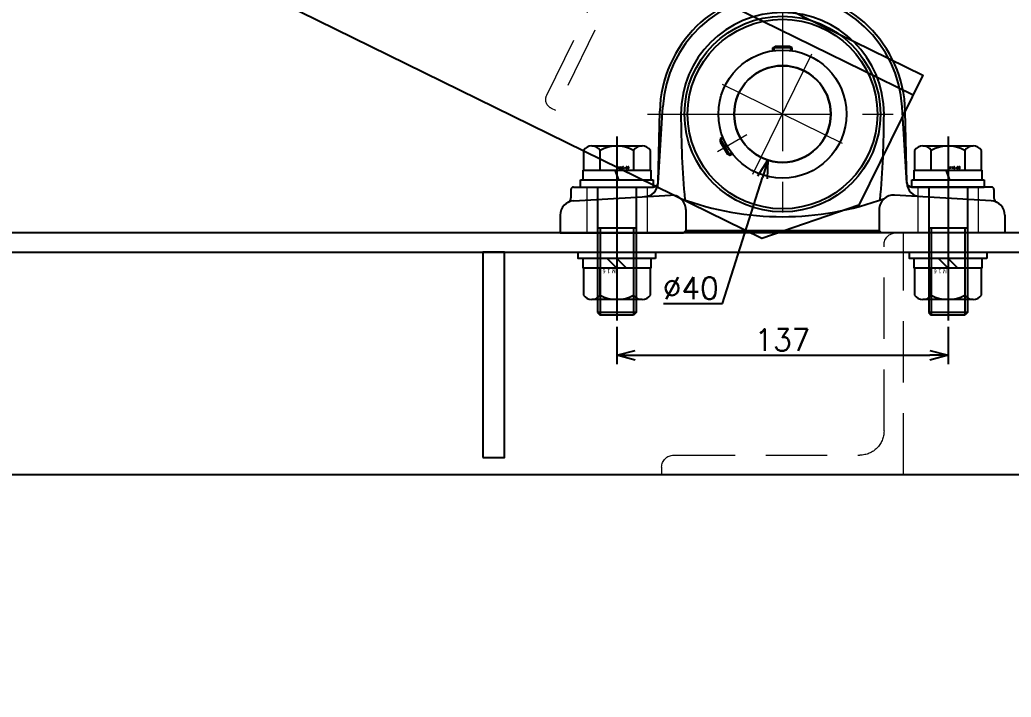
# Model space of a CAD drawing. Header units: millimetres. Extents: x -8731 to 85711, y -14522 to 31379.
# Drawn here: x 5265.1 to 5675.2, y 6919.2 to 7199.6 of the extents above; entities that cross this region are included whole.
import ezdxf
from ezdxf import colors
from ezdxf.entities.mleader import LeaderData, LeaderLine
from ezdxf.enums import TextEntityAlignment as Align
from ezdxf.math import Vec2, Vec3

# ---------------------------------------------------------------- set-up
doc = ezdxf.new("R2010")
doc.units = ezdxf.units.MM
doc.header["$LTSCALE"] = 4
doc.header["$PDMODE"] = 99
doc.header["$PDSIZE"] = 1
doc.linetypes.add('CENTER2', pattern=[28.575, 19.05, -3.175, 3.175, -3.175])
doc.linetypes.add('HIDDEN', pattern=[9.525, 6.35, -3.175])
for name, color, linetype, lineweight in [('04_HIDDEN', 2, 'HIDDEN', 13), ('05_CENTER', 4, 'CENTER2', 13), ('08_DIM', 3, 'Continuous', 13)]:
    doc.layers.add(name, color=color, linetype=linetype, lineweight=lineweight)
doc.layers.add('10_DRAFT', color=8, linetype='Continuous', lineweight=0, plot=False)
doc.styles.add('KANJI0', font='txt.shx', dxfattribs={"width": 0.9, "height": 30, "bigfont": 'bigfont'})
doc.styles.add('KSS_TXT', font='txt.shx', dxfattribs={"bigfont": 'extfont2.shx'})
doc.styles.get("Standard").update_dxf_attribs({"font": 'txt.shx', "bigfont": 'extfont2.shx'})
doc.dimstyles.new('KSS_DIM', dxfattribs={"dimscale": 3, "dimtxt": 3, "dimasz": 2.5, "dimexe": 1.25, "dimexo": 0.625, "dimtad": 1, "dimdsep": 46, "dimtxsty": 'KSS_TXT', "dimblk": 'OPEN30', "dimcen": 0, "dimazin": 2, "dimtfac": 0.75, "dimtmove": 0, "dimatfit": 3, "dimldrblk": 'OPEN30', "dimfxl": 1, "dimtolj": 1, "dimarcsym": 0})
doc.dimstyles.new('KSS_DIM$3', dxfattribs={"dimscale": 3, "dimtxt": 3, "dimasz": 2.5, "dimexe": 1.25, "dimexo": 0.625, "dimtad": 1, "dimtih": 1, "dimtoh": 1, "dimdsep": 46, "dimtxsty": 'KSS_TXT', "dimblk": 'OPEN30', "dimcen": 0, "dimazin": 2, "dimtfac": 0.75, "dimtofl": 0, "dimtmove": 0, "dimatfit": 3, "dimldrblk": 'OPEN30', "dimfxl": 1, "dimtolj": 1, "dimarcsym": 0})

# ---------------------------------------------------------------- blocks, each defined once
blk = doc.blocks.new('M16Nza_1_1_1')
at = {"color": 0}
for p, q in [((-13.85, 17.74), (-13.85, 6.6)), ((-10.39, 19.6), (10.39, 19.6)), ((-6.92, 6.6), (-6.92, 17.74)), ((6.93, 17.74), (6.93, 6.6)), ((13.85, 6.6), (13.85, 17.74)), ((-14, 2.6), (-14, 6.6)), ((-14, 6.6), (14, 6.6)), ((-4, 6.6), (0, 2.6)), ((0, 6.6), (4, 2.6)), ((14, 6.6), (14, 2.6))]:
    blk.add_line(p, q, dxfattribs=at)
at = {"color": 0, "linetype": 'CENTER2'}
blk.add_line((0, 0), (0, 19.6), dxfattribs=at)
at = {"color": 0}
blk.add_lwpolyline([(-16, 2.6), (16, 2.6), (16, 0), (-16, 0)], close=True, dxfattribs=at)
for centre, radius, start, end in [((-10.39, 15.44), 4.16, 33.626, 146.374), ((0, 5.75), 13.85, 60, 120), ((10.39, 15.44), 4.16, 33.626, 146.374)]:
    blk.add_arc(centre, radius, start, end, dxfattribs=at)
at = {"layer": '10_DRAFT', "style": 'KANJI0', "width": 0.82}
blk.add_text('Ｍ１６', height=1.714, dxfattribs=at).set_placement((0.41, 6.78))
blk = doc.blocks.new('A$C5136444F_1_1_1')
at = {"color": 0, "linetype": 'CENTER2'}
blk.add_line((0, 20.91), (0, -56), dxfattribs=at)
at = {"color": 0}
for p, q in [((-10.39, 17), (10.39, 17)), ((-13.85, 15.14), (-13.85, 7)), ((-6.92, 7), (-6.92, 15.14)), ((6.92, 15.14), (6.92, 7)), ((13.85, 7), (13.85, 15.14)), ((-14, 3), (-14, 7)), ((-14, 7), (14, 7)), ((0.73, 3), (-0.73, 7)), ((14, 7), (14, 3)), ((-15, 0), (-15, 3)), ((-15, 3), (15, 3)), ((-15, 0), (15, 0)), ((-8, 0), (-8, -51.92)), ((8, 0), (8, -51.92)), ((15, 3), (15, 0)), ((8, -17), (-8, -17)), ((-6.92, -17), (-6.92, -53)), ((6.92, -17), (6.92, -53)), ((8, -51.92), (-8, -51.92)), ((-8, -51.92), (-6.92, -53)), ((6.92, -53), (-6.92, -53)), ((8, -51.92), (6.92, -53))]:
    blk.add_line(p, q, dxfattribs=at)
for centre, radius, start, end in [((-10.39, 12.84), 4.16, 33.626, 146.374), ((0, 3.15), 13.85, 60, 120), ((10.39, 12.84), 4.16, 33.626, 146.374)]:
    blk.add_arc(centre, radius, start, end, dxfattribs=at)
at = {"layer": '10_DRAFT', "style": 'KANJI0', "width": 0.82}
blk.add_text('M16x60', height=1, dxfattribs=at).set_placement((0.41, 7.48))
blk = doc.blocks.new('MUCAP208Ja_1_1')
at = {"color": 0}
for p, q in [((-3.3, 105.8), (-2.4, 108.5)), ((-2.4, 108.5), (2.4, 108.5)), ((3.3, 105.8), (2.4, 108.5)), ((-3.3, 105.8), (3.3, 105.8)), ((-2.8, 104.05), (2.8, 104.05)), ((-4.04, 100.37), (-4.04, 101.63)), ((3.03, 100), (-3.03, 100)), ((-2.02, 101.63), (-2.02, 100.37)), ((2.02, 101.63), (2.02, 100.37)), ((4.04, 101.63), (4.04, 100.37)), ((-4, 76.6), (-2.96, 77.2)), ((4, 76.6), (-4, 76.6)), ((-4, 75.4), (-4, 76.6)), ((-3.45, 75.47), (-3.45, 76.92)), ((2.96, 77.2), (-2.96, 77.2)), ((4, 76.6), (2.96, 77.2)), ((3.45, 75.47), (3.45, 76.92)), ((4, 75.4), (4, 76.6)), ((-51.46, 20.95), (-50.79, 50.36)), ((-51.4, 20.65), (-49.5, 52.18)), ((51.4, 20.65), (49.5, 52.18)), ((51.46, 20.95), (50.79, 50.36)), ((-24.69, 39.57), (-25.73, 38.96)), ((-24.48, 39.05), (-25.73, 38.33)), ((-25.73, 38.96), (-21.73, 32.04)), ((-25.73, 38.96), (-25.73, 37.76)), ((-25.73, 37.76), (-22.77, 32.64)), ((-21.03, 33.07), (-22.28, 32.35)), ((-21.73, 32.04), (-22.77, 32.64)), ((-20.69, 32.64), (-21.73, 32.04)), ((-87.5, 18), (-87.5, 14.53)), ((-86.5, 19), (-53.46, 19)), ((86.5, 19), (53.46, 19)), ((87.5, 18), (87.5, 14.53)), ((-86.35, 13.33), (-46.35, 15.63)), ((86.35, 13.33), (46.35, 15.63)), ((-40, 9.64), (-40, 1)), ((40, 9.64), (40, 1)), ((-92, 7.34), (-92, 0)), ((92, 7.34), (92, 0)), ((-92, 0), (-41, 0)), ((-41, 0), (-40, 1)), ((-40, 1), (40, 1)), ((41, 0), (40, 1)), ((92, 0), (41, 0))]:
    blk.add_line(p, q, dxfattribs=at)
for radius in [40.5, 39.25, 26.5, 20]:
    blk.add_circle((0, 49.2), radius, dxfattribs=at)
for centre, radius, start, end in [((0, 107.01), 1.59, 69.555, 110.445), ((0, 105.8), 3.3, 180, 208.0616), ((-8.79, 104.42), 6, 336.1715, 353.8983), ((-3.62, 103.87), 0.8, 353.8983, 28.0616), ((3.62, 103.87), 0.8, 151.9384, 186.1017), ((8.79, 104.42), 6, 186.1017, 203.8285), ((0, 105.8), 3.3, 331.9384, 0), ((0, 49.2), 50.8, 1.3029, 178.6971), ((0, 49.2), 49.59, 3.4463, 176.5537), ((-3.03, 100.44), 1.56, 49.7398, 130.2602), ((-3.03, 101.56), 1.56, 229.7398, 310.2602), ((0, 96.3), 5.7, 69.2291, 110.7709), ((0, 105.7), 5.7, 249.2291, 290.7709), ((3.03, 100.44), 1.56, 49.7398, 130.2602), ((3.03, 101.56), 1.56, 229.7398, 310.2602), ((0, 49.2), 42, 0, 180), ((350.17, 49.2), 392.17, 180, 185.2027), ((-350.17, 49.2), 392.17, 354.7973, 0), ((-57.39, 21.01), 6, 273.3019, 356.5537), ((-53.46, 21), 2, 270, 358.6971), ((57.39, 21.01), 6, 183.4463, 266.6981), ((53.46, 21), 2, 181.3029, 270), ((-86.5, 18), 1, 90, 180), ((86.5, 18), 1, 0, 90), ((-86, 7.34), 6, 93.3019, 180), ((-89.5, 14.53), 2, 295.9445, 0), ((-46, 9.64), 6, 0, 93.3019), ((0, 127.7), 121, 249.5768, 290.4232), ((46, 9.64), 6, 86.6981, 180), ((86, 7.34), 6, 0, 86.6981), ((89.5, 14.53), 2, 180, 244.0555)]:
    blk.add_arc(centre, radius, start, end, dxfattribs=at)
at = {"layer": '04_HIDDEN', "color": 0}
for p, q in [((-81, 19), (-81, 0)), ((-56, 19), (-56, 0)), ((56, 19), (56, 0)), ((81, 19), (81, 0))]:
    blk.add_line(p, q, dxfattribs=at)
at = {"layer": '05_CENTER', "color": 0}
for p, q in [((0, 109.99), (0, 0)), ((-55.81, 49.2), (55.81, 49.2)), ((-26.85, 33.7), (-14.72, 40.7)), ((-68.5, 24), (-68.5, -4.98)), ((68.5, 24), (68.5, -4.98))]:
    blk.add_line(p, q, dxfattribs=at)
blk = doc.blocks.new('A$C3B8279DF_1_1')
at = {"color": 0}
for p, q in [((0, 0), (0, -75)), ((0, 0), (75, 0)), ((75, -2), (75, 0)), ((14.5, -6), (71, -6)), ((6, -71), (6, -14.5)), ((2, -75), (0, -75))]:
    blk.add_line(p, q, dxfattribs=at)
for centre, radius, start, end in [((71, -2), 4, 270, 0), ((14.5, -14.5), 8.5, 90, 180), ((2, -71), 4, 270, 0)]:
    blk.add_arc(centre, radius, start, end, dxfattribs=at)
blk = doc.blocks.new('A$C1FC96EE0_1_1_1')
at = {"color": 0}
blk.add_line((-36, 423.13), (-36, -15), dxfattribs=at)
blk.add_lwpolyline([(-45, 427.5), (-45, -15), (15, -15), (45, 15), (45, 383.75)], dxfattribs=at)
blk.add_circle((-5, 30), 20, dxfattribs=at)
at = {"layer": '05_CENTER'}
for p, q in [((-5, 2.3), (-5, 57.7)), ((22.7, 30), (-32.7, 30))]:
    blk.add_line(p, q, dxfattribs=at)
at = {"layer": '04_HIDDEN', "rotation": 90}
blk.add_blockref('A$C3B8279DF_1_1', (-40, 115), dxfattribs=at)
blk = doc.blocks.new('A$C7EF059D2_1_1')
at = {"xscale": -1, "rotation": 333.8546570015429}
blk.add_blockref('A$C1FC96EE0_1_1_1', (31.49, -93.23), dxfattribs=at)
at = {"color": 4, "rotation": 270}
blk.add_blockref('MUCAP208Ja_1_1', (0, -68.5), dxfattribs=at)
for name, p, rotation in [('A$C5136444F_1_1_1', (19, 0), 270), ('M16Nza_1_1_1', (-8, 0), 90), ('A$C5136444F_1_1_1', (19, -137), 270), ('M16Nza_1_1_1', (-8, -137), 90)]:
    blk.add_blockref(name, p, dxfattribs=dict(rotation=rotation))
blk = doc.blocks.new('_Open30')
at = {"color": 0, "linetype": 'ByBlock', "lineweight": -2}
for p, q in [((-1, 0.268), (0, 0)), ((0, 0), (-1, -0.268)), ((0, 0), (-1, 0))]:
    blk.add_line(p, q, dxfattribs=at)
blk = doc.blocks.new('A$C448B04A9_1_1_1')
at = {"color": 0}
for p, q in [((3, 100), (0, 100)), ((0, 0), (0, 100)), ((8, 18), (8, 95)), ((95, 8), (18, 8)), ((0, 0), (100, 0)), ((100, 3), (100, 0))]:
    blk.add_line(p, q, dxfattribs=at)
for centre, radius, start, end in [((3, 95), 5, 0, 90), ((18, 18), 10, 180, 270), ((95, 3), 5, 0, 90)]:
    blk.add_arc(centre, radius, start, end, dxfattribs=at)
blk = doc.blocks.new('A$C2B5B3F11_1_1_1')
at = {"color": 0}
blk.add_line((50, -858), (2550, -858), dxfattribs=at)
for points in [[(50, -950), (2550, -950), (2550, -850), (50, -850)], [(266, -943), (275, -943), (275, -858), (266, -858)]]:
    blk.add_lwpolyline(points, close=True, dxfattribs=at)
at = {"layer": '05_CENTER'}
for p, q in [((321.5, -868.96), (321.5, -839.35)), ((458.5, -868.96), (458.5, -839.35))]:
    blk.add_line(p, q, dxfattribs=at)
at = {"layer": '04_HIDDEN', "xscale": -1}
blk.add_blockref('A$C448B04A9_1_1_1', (440, -950), dxfattribs=at)
blk = doc.blocks.new('AM_BALLOON1')
at = {"transparency": 16777216}
blk.add_circle((0, 0), 5, dxfattribs=at)
blk.add_attdef('B_NUMBER', text='', height=3, dxfattribs=at).set_placement((0, 0), align=Align.MIDDLE_CENTER)
blk = doc.blocks.new('_OPEN')
at = {"color": 0, "linetype": 'ByBlock'}
for p, q in [((-1, 0.167), (0, 0)), ((0, 0), (-1, -0.167)), ((0, 0), (-1, 0))]:
    blk.add_line(p, q, dxfattribs=at)
blk = doc.blocks.new('*D4561')
at = {"color": 0, "lineweight": -2, "transparency": 16777216}
for p, q in [((5555.8, 7082.11), (5572.33, 7134.35)), ((5531.43, 7082.11), (5555.8, 7082.11))]:
    blk.add_line(p, q, dxfattribs=at)
at = {"layer": 'Defpoints', "color": 0, "transparency": 16777216}
for p in [(5586.66, 7179.64), (5574.59, 7141.5)]:
    blk.add_point(p, dxfattribs=at)
at = {"color": 0, "lineweight": -2, "transparency": 16777216, "xscale": 7.5, "yscale": 7.5, "zscale": 7.5, "rotation": 72.44389308384488}
blk.add_blockref('_Open30', (5574.59, 7141.5), dxfattribs=at)
at = {"color": 0, "transparency": 16777216, "insert": (5542.68, 7088.49), "char_height": 9, "attachment_point": 5, "style": 'KSS_TXT'}
blk.add_mtext('\\A1;%%C40', dxfattribs=at)
blk = doc.blocks.new('*D4562')
at = {"color": 0, "lineweight": -2, "transparency": 16777216}
for p, q in [((5512.12, 7072.49), (5512.12, 7056.97)), ((5649.12, 7072.49), (5649.12, 7056.97)), ((5519.62, 7060.72), (5641.62, 7060.72))]:
    blk.add_line(p, q, dxfattribs=at)
at = {"layer": 'Defpoints', "color": 0, "transparency": 16777216}
for p in [(5512.12, 7074.37), (5649.12, 7074.37), (5649.12, 7060.72)]:
    blk.add_point(p, dxfattribs=at)
at = {"color": 0, "lineweight": -2, "transparency": 16777216, "xscale": 7.5, "yscale": 7.5, "zscale": 7.5, "rotation": 180}
blk.add_blockref('_Open30', (5512.12, 7060.72), dxfattribs=at)
at = {"color": 0, "lineweight": -2, "transparency": 16777216, "xscale": 7.5, "yscale": 7.5, "zscale": 7.5}
blk.add_blockref('_Open30', (5649.12, 7060.72), dxfattribs=at)
at = {"color": 0, "transparency": 16777216, "insert": (5580.62, 7067.09), "char_height": 9, "attachment_point": 5, "style": 'KSS_TXT'}
blk.add_mtext('\\A1;137', dxfattribs=at)

msp = doc.modelspace()

# ---------------------------------------------------------------- block references
msp.add_blockref('A$C2B5B3F11_1_1_1', (5190.6226, 7961.36791))
at = {"rotation": 90}
msp.add_blockref('A$C7EF059D2_1_1', (5512.1226, 7111.36791), dxfattribs=at)

# ---------------------------------------------------------------- dimensions: what is measured, and where the dimension line sits
dim = msp.add_diameter_dim_2p(p1=(5586.65539, 7179.63635), p2=(5574.58981, 7141.49947), dimstyle='KSS_DIM$3', override={"dimpost": '%%C<>'})
dim.commit()
dim.dimension.update_dxf_attribs({"geometry": '*D4561', "text_midpoint": (5542.67624, 7082.11259), "dimtype": 163})
dim = msp.add_linear_dim(base=(5649.1226, 7060.71747), p1=(5512.1226, 7074.36791), p2=(5649.1226, 7074.36791), dimstyle='KSS_DIM')
dim.commit()
dim.dimension.update_dxf_attribs({"geometry": '*D4562', "text_midpoint": (5580.6226, 7067.09247)})

# ---------------------------------------------------------------- leaders
at = {"layer": '08_DIM'}
ml = msp.add_multileader_block('Standard', dxfattribs=at)
ml.set_content('AM_BALLOON1', color=256, scale=15)
ml.set_attribute('B_NUMBER', 'AU', width=0)
ml.set_leader_properties(color=256, linetype='ByLayer', lineweight=-1)
ml.set_arrow_properties(name='OPEN')
ml.build(insert=Vec2(0, 0))
ml.multileader.update_dxf_attribs({"leader_type": 0, "has_dogleg": 0, "text_right_attachment_type": 6, "dogleg_length": 0, "arrow_head_size": 30, "scale": 15, "block_connection_type": 1})
ctx = ml.context
ctx.base_point, ctx.scale, ctx.char_height, ctx.arrow_head_size, ctx.landing_gap_size, ctx.plane_origin = Vec3(5844.83769, 21132.80583), 15, 60, 30, 30, Vec3(5844.83769, 21132.80583)
ctx.right_attachment, ctx.attachment_type = 6, 1
notes = []
notes.append((ctx, [(0, (0, 0, 0), (0, 0), (1, 0), 1, [])]))
ctx.block.insert = Vec3(5844.83769, 21132.80583)
ml = msp.add_multileader_block('Standard', dxfattribs=at)
ml.set_content('AM_BALLOON1', color=256, scale=15)
ml.set_attribute('B_NUMBER', 'AF', width=0)
ml.set_leader_properties(color=256, linetype='ByLayer', lineweight=-1)
ml.set_arrow_properties(name='OPEN')
ml.build(insert=Vec2(0, 0))
ml.multileader.update_dxf_attribs({"leader_type": 0, "has_dogleg": 0, "text_right_attachment_type": 6, "dogleg_length": 0, "arrow_head_size": 30, "scale": 15, "block_connection_type": 1})
ctx = ml.context
ctx.base_point, ctx.scale, ctx.char_height, ctx.arrow_head_size, ctx.landing_gap_size, ctx.plane_origin = Vec3(8262.14661, 16915.24927), 15, 60, 30, 30, Vec3(8262.14661, 16915.24927)
ctx.right_attachment, ctx.attachment_type = 6, 1
notes.append((ctx, [(0, (0, 0, 0), (0, 0), (1, 0), 1, [])]))
ctx.block.insert = Vec3(8262.14661, 16915.24927)
ml = msp.add_multileader_block('Standard', dxfattribs=at)
ml.set_content('AM_BALLOON1', color=256, scale=15)
ml.set_attribute('B_NUMBER', 'AO', width=0)
ml.set_leader_properties(color=256, linetype='ByLayer', lineweight=-1)
ml.set_arrow_properties(name='OPEN')
ml.build(insert=Vec2(0, 0))
ml.multileader.update_dxf_attribs({"leader_type": 0, "has_dogleg": 0, "text_right_attachment_type": 6, "dogleg_length": 0, "arrow_head_size": 30, "scale": 15, "block_connection_type": 1})
ctx = ml.context
ctx.base_point, ctx.scale, ctx.char_height, ctx.arrow_head_size, ctx.landing_gap_size, ctx.plane_origin = Vec3(11532.59715, 15665.61266), 15, 60, 30, 30, Vec3(11532.59715, 15665.61266)
ctx.right_attachment, ctx.attachment_type = 6, 1
notes.append((ctx, [(0, (0, 0, 0), (0, 0), (1, 0), 1, [])]))
ctx.block.insert = Vec3(11532.59715, 15665.61266)
ml = msp.add_multileader_block('Standard', dxfattribs=at)
ml.set_content('AM_BALLOON1', color=256, scale=15)
ml.set_attribute('B_NUMBER', 'D', width=0)
ml.set_leader_properties(color=256, linetype='ByLayer', lineweight=-1)
ml.set_arrow_properties(name='OPEN')
ml.build(insert=Vec2(0, 0))
ml.multileader.update_dxf_attribs({"leader_type": 0, "has_dogleg": 0, "text_right_attachment_type": 6, "dogleg_length": 0, "arrow_head_size": 30, "scale": 15, "block_connection_type": 1})
ctx = ml.context
ctx.base_point, ctx.scale, ctx.char_height, ctx.arrow_head_size, ctx.landing_gap_size, ctx.plane_origin = Vec3(9708.75838, 15394.05003), 15, 60, 30, 30, Vec3(9708.75838, 15394.05003)
ctx.right_attachment, ctx.attachment_type = 6, 1
notes.append((ctx, [(0, (0, 0, 0), (0, 0), (1, 0), 1, [])]))
ctx.block.insert = Vec3(9708.75838, 15394.05003)
ml = msp.add_multileader_block('Standard', dxfattribs=at)
ml.set_content('AM_BALLOON1', color=256, scale=15)
ml.set_attribute('B_NUMBER', 'A', width=0)
ml.set_leader_properties(color=256, linetype='ByLayer', lineweight=-1)
ml.set_arrow_properties(name='OPEN')
ml.build(insert=Vec2(0, 0))
ml.multileader.update_dxf_attribs({"leader_type": 0, "has_dogleg": 0, "text_right_attachment_type": 6, "dogleg_length": 0, "arrow_head_size": 30, "scale": 15, "block_connection_type": 1})
ctx = ml.context
ctx.base_point, ctx.scale, ctx.char_height, ctx.arrow_head_size, ctx.landing_gap_size, ctx.plane_origin = Vec3(13148.43876, 15210.37146), 15, 60, 30, 30, Vec3(13148.43876, 15210.37146)
ctx.right_attachment, ctx.attachment_type = 6, 1
notes.append((ctx, [(0, (0, 0, 0), (0, 0), (1, 0), 1, [])]))
ctx.block.insert = Vec3(13148.43876, 15210.37146)
ml = msp.add_multileader_block('Standard', dxfattribs=at)
ml.set_content('AM_BALLOON1', color=256, scale=15)
ml.set_attribute('B_NUMBER', 'B', width=0)
ml.set_leader_properties(color=256, linetype='ByLayer', lineweight=-1)
ml.set_arrow_properties(name='OPEN')
ml.build(insert=Vec2(0, 0))
ml.multileader.update_dxf_attribs({"leader_type": 0, "has_dogleg": 0, "text_right_attachment_type": 6, "dogleg_length": 0, "arrow_head_size": 30, "scale": 15, "block_connection_type": 1})
ctx = ml.context
ctx.base_point, ctx.scale, ctx.char_height, ctx.arrow_head_size, ctx.landing_gap_size, ctx.plane_origin = Vec3(13018.80587, 15068.9297), 15, 60, 30, 30, Vec3(13018.80587, 15068.9297)
ctx.right_attachment, ctx.attachment_type = 6, 1
notes.append((ctx, [(0, (0, 0, 0), (0, 0), (1, 0), 1, [])]))
ctx.block.insert = Vec3(13018.80587, 15068.9297)
ml = msp.add_multileader_block('Standard', dxfattribs=at)
ml.set_content('AM_BALLOON1', color=256, scale=15)
ml.set_attribute('B_NUMBER', 'C', width=0)
ml.set_leader_properties(color=256, linetype='ByLayer', lineweight=-1)
ml.set_arrow_properties(name='OPEN')
ml.build(insert=Vec2(0, 0))
ml.multileader.update_dxf_attribs({"leader_type": 0, "has_dogleg": 0, "text_right_attachment_type": 6, "dogleg_length": 0, "arrow_head_size": 30, "scale": 15, "block_connection_type": 1})
ctx = ml.context
ctx.base_point, ctx.scale, ctx.char_height, ctx.arrow_head_size, ctx.landing_gap_size, ctx.plane_origin = Vec3(13161.52102, 14919.16787), 15, 60, 30, 30, Vec3(13161.52102, 14919.16787)
ctx.right_attachment, ctx.attachment_type = 6, 1
notes.append((ctx, [(0, (0, 0, 0), (0, 0), (1, 0), 1, [])]))
ctx.block.insert = Vec3(13161.52102, 14919.16787)
at = {"layer": '08_DIM', "color": 4}
ml = msp.add_multileader_mtext('Standard', dxfattribs=at)
ml.set_content('濾布(市販品)\\P長さ：5440mm､幅：1900mm -1個', color=4)
ml.set_leader_properties()
ml.set_arrow_properties(name='OPEN30')
ml.build(insert=Vec2(0, 0))
ml.multileader.update_dxf_attribs({"text_left_attachment_type": 6, "text_right_attachment_type": 6, "dogleg_length": 0.36, "arrow_head_size": 37.5, "scale": 15})
ctx = ml.context
ctx.base_point, ctx.scale, ctx.char_height, ctx.arrow_head_size, ctx.landing_gap_size, ctx.plane_origin = Vec3(5528.91221, 6713.11376), 15, 45, 37.5, 30, Vec3(5349.82298, 1687.09678)
ctx.left_attachment, ctx.right_attachment, ctx.text_align_type = 6, 6, 2
notes.append((ctx, [(0, (1, 1, 0), (6555.81221, 6713.11376), (-1, 0), 5.4, [(0, [(6742.34249, 7271.36791)], 0, [])])]))
ctx.mtext.insert, ctx.mtext.alignment, ctx.mtext.flow_direction = Vec3(6520.41221, 6767.11376), 3, 5
for ctx, leaders in notes:
    for number, flags, end, landing, length, lines in leaders:
        leader = LeaderData()
        leader.index, (leader.has_last_leader_line, leader.has_dogleg_vector, leader.attachment_direction) = number, flags
        leader.last_leader_point, leader.dogleg_vector, leader.dogleg_length = Vec3(end), Vec3(landing), length
        for number, points, colour, breaks in lines:
            line = LeaderLine()
            line.index, line.vertices, line.color, line.breaks = number, Vec3.list(points), colors.encode_raw_color(colour), breaks
            leader.lines.append(line)
        ctx.leaders.append(leader)

doc.saveas('drawing.dxf')
